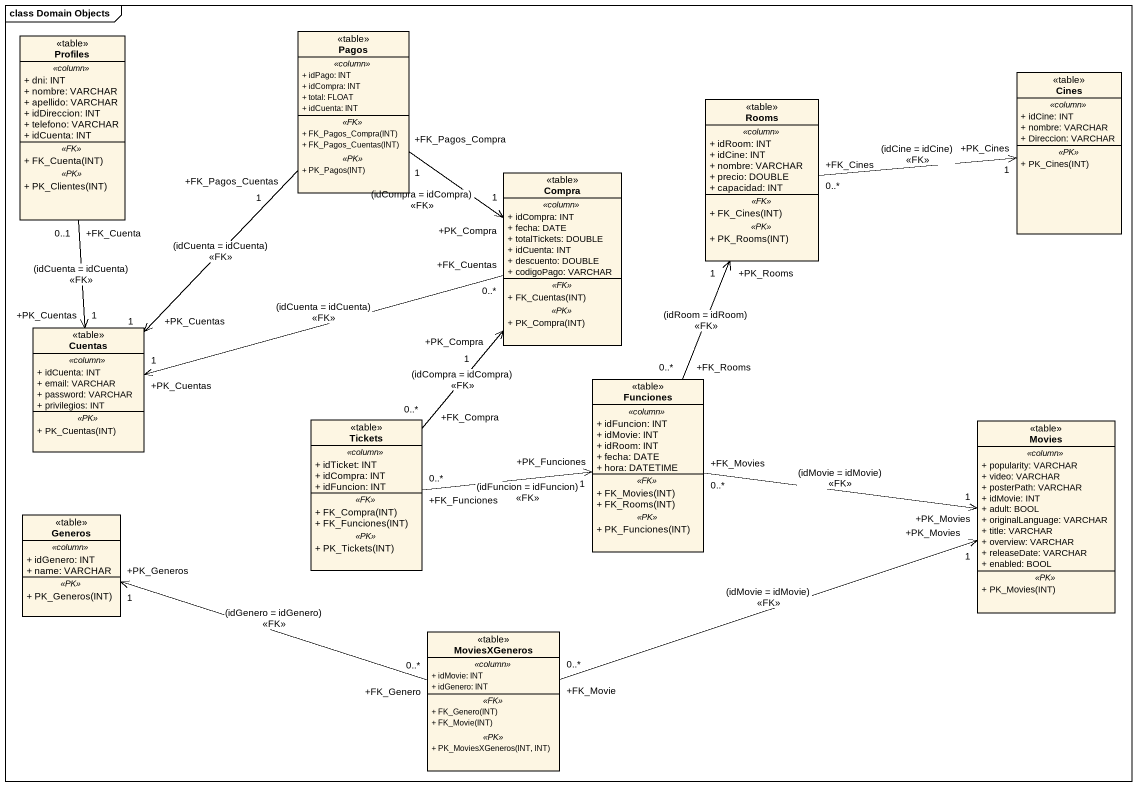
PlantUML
@startuml
mainframe class Domain Objects
hide circle
hide empty members
skinparam classAttributeIconSize 0
class Profiles <<table>> {
  .. <<column>> ..
  + dni: INT
  + nombre: VARCHAR
  + apellido: VARCHAR
  + idDireccion: INT
  + telefono: VARCHAR
  + idCuenta: INT
  .. <<FK>> ..
  + FK_Cuenta(INT)
  .. <<PK>> ..
  + PK_Clientes(INT)
}
class Pagos <<table>> {
  .. <<column>> ..
  + idPago: INT
  + idCompra: INT
  + total: FLOAT
  + idCuenta: INT
  .. <<FK>> ..
  + FK_Pagos_Compra(INT)
  + FK_Pagos_Cuentas(INT)
  .. <<PK>> ..
  + PK_Pagos(INT)
}
class Cines <<table>> {
  .. <<column>> ..
  + idCine: INT
  + nombre: VARCHAR
  + Direccion: VARCHAR
  .. <<PK>> ..
  + PK_Cines(INT)
}
class Rooms <<table>> {
  .. <<column>> ..
  + idRoom: INT
  + idCine: INT
  + nombre: VARCHAR
  + precio: DOUBLE
  + capacidad: INT
  .. <<FK>> ..
  + FK_Cines(INT)
  .. <<PK>> ..
  + PK_Rooms(INT)
}
class Compra <<table>> {
  .. <<column>> ..
  + idCompra: INT
  + fecha: DATE
  + totalTickets: DOUBLE
  + idCuenta: INT
  + descuento: DOUBLE
  + codigoPago: VARCHAR
  .. <<FK>> ..
  + FK_Cuentas(INT)
  .. <<PK>> ..
  + PK_Compra(INT)
}
class Cuentas <<table>> {
  .. <<column>> ..
  + idCuenta: INT
  + email: VARCHAR
  + password: VARCHAR
  + privilegios: INT
  .. <<PK>> ..
  + PK_Cuentas(INT)
}
class Funciones <<table>> {
  .. <<column>> ..
  + idFuncion: INT
  + idMovie: INT
  + idRoom: INT
  + fecha: DATE
  + hora: DATETIME
  .. <<FK>> ..
  + FK_Movies(INT)
  + FK_Rooms(INT)
  .. <<PK>> ..
  + PK_Funciones(INT)
}
class Tickets <<table>> {
  .. <<column>> ..
  + idTicket: INT
  + idCompra: INT
  + idFuncion: INT
  .. <<FK>> ..
  + FK_Compra(INT)
  + FK_Funciones(INT)
  .. <<PK>> ..
  + PK_Tickets(INT)
}
class Movies <<table>> {
  .. <<column>> ..
  + popularity: VARCHAR
  + video: VARCHAR
  + posterPath: VARCHAR
  + idMovie: INT
  + adult: BOOL
  + originalLanguage: VARCHAR
  + title: VARCHAR
  + overview: VARCHAR
  + releaseDate: VARCHAR
  + enabled: BOOL
  .. <<PK>> ..
  + PK_Movies(INT)
}
class Generos <<table>> {
  .. <<column>> ..
  + idGenero: INT
  + name: VARCHAR
  .. <<PK>> ..
  + PK_Generos(INT)
}
class MoviesXGeneros <<table>> {
  .. <<column>> ..
  + idMovie: INT
  + idGenero: INT
  .. <<FK>> ..
  + FK_Genero(INT)
  + FK_Movie(INT)
  .. <<PK>> ..
  + PK_MoviesXGeneros(INT, INT)
}
Profiles "+FK_Cuenta\n0..1" --> "+PK_Cuentas\n1" Cuentas : (idCuenta = idCuenta)\n<<FK>>
Pagos "+FK_Pagos_Compra\n1" --> "+PK_Compra\n1" Compra : (idCompra = idCompra)\n<<FK>>
Pagos "+FK_Pagos_Cuentas\n1" --> "+PK_Cuentas\n1" Cuentas : (idCuenta = idCuenta)\n<<FK>>
Rooms "+FK_Cines\n0..*" -right-> "+PK_Cines\n1" Cines : (idCine = idCine)\n<<FK>>
Compra "+FK_Cuentas\n0..*" -left-> "+PK_Cuentas\n1" Cuentas : (idCuenta = idCuenta)\n<<FK>>
Funciones "+FK_Rooms\n0..*" -up-> "+PK_Rooms\n1" Rooms : (idRoom = idRoom)\n<<FK>>
Funciones "+FK_Movies\n0..*" -right-> "+PK_Movies\n1" Movies : (idMovie = idMovie)\n<<FK>>
Tickets "+FK_Compra\n0..*" -up-> "+PK_Compra\n1" Compra : (idCompra = idCompra)\n<<FK>>
Tickets "+FK_Funciones\n0..*" -right-> "+PK_Funciones\n1" Funciones : (idFuncion = idFuncion)\n<<FK>>
MoviesXGeneros "+FK_Movie\n0..*" -right-> "+PK_Movies\n1" Movies : (idMovie = idMovie)\n<<FK>>
MoviesXGeneros "+FK_Genero\n0..*" -left-> "+PK_Generos\n1" Generos : (idGenero = idGenero)\n<<FK>>
@enduml
